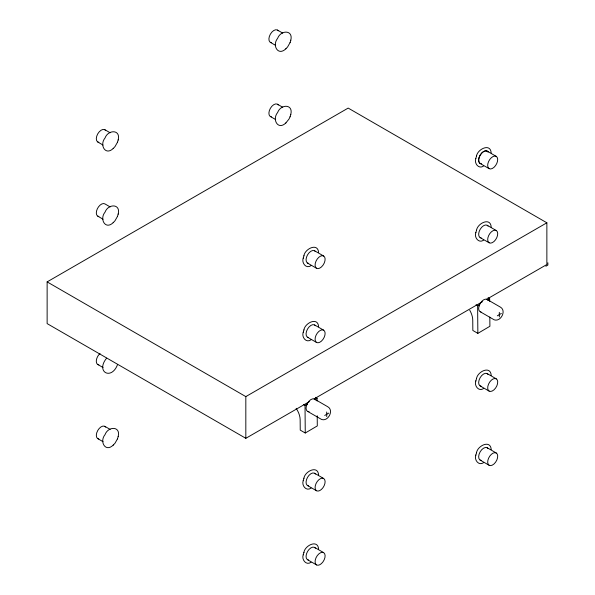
<?xml version="1.0" encoding="UTF-8"?>
<svg xmlns="http://www.w3.org/2000/svg" width="595" height="595" viewBox="0 0 595 595"><rect width="100%" height="100%" fill="white"/><g stroke="black" fill="none" stroke-linecap="round" stroke-linejoin="round"><path stroke-width="0.89" d="M118.152 140.018C121.016 129.316 108.141 129.442 105.032 138.003C99.172 144.987 105.494 156.195 113.333 148.363M118.152 214.178C121.016 203.475 108.141 203.602 105.032 212.162C99.172 219.138 105.494 230.354 113.333 222.523M118.152 436.648C121.016 425.953 108.141 426.079 105.032 434.64C99.172 441.616 105.494 452.825 113.333 445.001M290.754 40.371C293.61 29.668 280.736 29.795 277.627 38.355C271.766 45.332 278.096 56.547 285.927 48.716M290.754 114.53C293.61 103.828 280.736 103.954 277.627 112.514C271.766 119.491 278.096 130.707 285.927 122.875M303.272 257.999C301.308 262.7 306.038 269.29 311.073 265.63M303.272 332.159C301.308 336.859 306.038 343.449 311.073 339.782M303.272 480.47C301.308 485.178 306.038 491.768 311.073 488.101M303.272 554.629C301.308 559.337 306.038 565.927 311.073 562.26M475.844 158.359C473.888 163.067 478.618 169.657 483.646 165.99M475.866 232.511C473.91 237.212 478.64 243.801 483.668 240.135M475.866 380.822C473.91 385.53 478.64 392.12 483.668 388.453M475.866 454.982C473.91 459.682 478.64 466.279 483.668 462.613M113.184 148.519L114.976 146.63L117.505 142.205M113.184 222.679L114.976 220.79L117.505 216.364M113.184 445.157L114.976 443.268L117.505 438.835M285.786 48.872L287.578 46.983L290.1 42.55M285.786 123.031L288.984 119.074L290.1 116.709M303.919 255.813C304.737 248.911 317.998 242.254 318.6 252.592M303.919 329.972C304.737 323.07 317.998 316.406 318.6 326.752M303.919 478.291C304.737 471.381 317.998 464.725 318.6 475.063M303.919 552.45C304.737 545.541 317.998 538.884 318.6 549.222M476.491 156.18C477.309 149.271 490.578 142.614 491.173 152.952M476.521 230.325C477.339 223.415 490.6 216.758 491.195 227.104M476.521 378.636C477.339 371.734 490.6 365.077 491.195 375.415M476.521 452.795C477.339 445.893 490.6 439.236 491.195 449.575M117.475 142.309L118.212 139.81M117.475 216.468L118.212 213.969M117.475 438.939L118.212 436.447M290.07 42.662L290.814 40.163M290.07 116.821L290.814 114.322M303.212 258.2L303.948 255.709M303.212 332.36L303.948 329.868M303.212 480.678L303.948 478.179M303.212 554.837L303.948 552.338M475.784 158.567L476.528 156.069M475.807 232.712L476.55 230.213M475.807 381.031L476.55 378.532M475.807 455.19L476.55 452.691M306.462 405.626L307.132 403.938M479.057 305.979L479.726 304.29M117.475 364.787C111.272 380.688 95.423 371.83 106.587 358.197M315.484 397.334L317.061 398.248L315.09 399.468L314.175 398.91L327.823 406.787C334.167 410.334 328.157 421.803 321.612 419.475L307.965 411.599M488.079 297.686L489.663 298.601L487.692 299.821L486.777 299.263L500.425 307.139C506.769 310.687 500.759 322.148 494.207 319.827L480.559 311.944M317.209 415.779L317.299 425.923L305.257 433.011L305.019 405.336L307.05 404.146M489.819 317.046L489.901 326.276L477.859 333.364L477.621 305.689L479.652 304.491M324.721 415.474L328.73 413.109M497.316 315.826L501.332 313.461M309.407 401.603L245.824 438.314L47.131 323.606L47.131 281.889L348.179 108.082L546.865 222.798L546.865 264.515L486.494 299.367M47.131 281.889L245.824 396.605L546.865 222.798M314.242 398.814L482.471 301.687M545.86 266.248L547.869 265.087L547.869 262.774M277.463 30.07L282.737 33.112M487.193 151.152L496.223 156.373A7.095 4.098 -60 0 1 493.976 167.359A7.095 4.098 -60 0 1 487.833 163.811A7.095 4.098 -60 0 1 496.223 156.373M270.368 42.364L275.641 45.406M480.098 163.446L489.127 168.66M487.216 225.304L496.245 230.518A7.095 4.098 -60 0 1 493.999 241.503A7.095 4.098 -60 0 1 487.855 237.955A7.095 4.098 -60 0 1 496.245 230.518M277.463 104.229L282.737 107.271M270.368 116.516L275.641 119.558M480.12 237.591L489.149 242.805M476.037 304.774L477.621 305.689M477.859 333.364L472.839 330.463L472.75 320.088A14.191 8.114 59.5 0 0 469.738 310.24M104.869 129.717L110.135 132.759M314.621 250.792L323.65 256.006A7.095 4.098 -60 0 1 321.397 266.999A7.095 4.098 -60 0 1 315.253 263.451A7.095 4.098 -60 0 1 323.65 256.006M97.773 142.012L103.039 145.054M307.526 263.079L316.555 268.293M487.216 373.615L496.245 378.829A7.095 4.098 -60 0 1 493.999 389.822A7.095 4.098 -60 0 1 487.855 386.274A7.095 4.098 -60 0 1 496.245 378.829M480.12 385.91L489.149 391.123M110.135 206.919L104.869 203.877A7.095 4.098 -60 0 0 97.342 208.793A7.095 4.098 -60 0 0 98.807 216.491M314.621 324.952L323.65 330.166A7.095 4.098 -60 0 1 321.397 341.158A7.095 4.098 -60 0 1 315.253 337.61A7.095 4.098 -60 0 1 323.65 330.166M307.526 337.239L316.555 342.452M97.773 216.171L103.039 219.213M487.216 447.775L496.245 452.988A7.095 4.098 -60 0 1 493.999 463.981A7.095 4.098 -60 0 1 487.855 460.433A7.095 4.098 -60 0 1 496.245 452.988M480.12 460.069L489.149 465.283M303.443 404.429L305.019 405.336M305.257 433.011L300.237 430.111L300.148 419.735A14.191 8.114 59.5 0 0 296.146 408.326M314.621 473.263L323.65 478.484A7.095 4.098 -60 0 1 321.397 489.469A7.095 4.098 -60 0 1 315.253 485.922A7.095 4.098 -60 0 1 323.65 478.484M97.773 364.482L103.039 367.524M307.526 485.557L316.555 490.771M104.869 426.355L110.135 429.397M314.621 547.422L323.65 552.636A7.095 4.098 -60 0 1 321.397 563.629A7.095 4.098 -60 0 1 315.253 560.081A7.095 4.098 -60 0 1 323.65 552.636M97.773 438.641L103.039 441.683M307.526 559.716L316.555 564.93M499.302 312.338L499.346 316.949M489.663 298.601L489.685 301.368M326.707 411.985L326.744 416.597M317.061 398.248L317.083 401.015M245.824 396.605L245.824 438.314M308.56 485.877A7.095 4.098 -60 0 1 307.548 477.324A7.095 4.098 -60 0 1 315.447 474.051M271.409 116.843A7.095 4.098 -60 0 1 270.368 108.327A7.095 4.098 -60 0 1 278.267 104.965M481.162 460.389A7.095 4.098 -60 0 1 480.143 451.836A7.095 4.098 -60 0 1 488.049 448.563M308.56 337.558A7.095 4.098 -60 0 1 307.548 329.005A7.095 4.098 -60 0 1 315.447 325.74M98.807 438.961A7.095 4.098 -60 0 1 97.773 430.453A7.095 4.098 -60 0 1 105.665 427.091M98.807 142.331A7.095 4.098 -60 0 1 97.773 133.815A7.095 4.098 -60 0 1 105.665 130.461M271.409 42.684A7.095 4.098 -60 0 1 270.368 34.168A7.095 4.098 -60 0 1 278.267 30.814M98.807 364.809A7.095 4.098 -60 0 1 96.345 360.458A7.095 4.098 -60 0 1 100.019 353.497M481.139 163.766A7.095 4.098 -60 0 1 480.098 155.25A7.095 4.098 -60 0 1 487.989 151.896M308.56 263.399A7.095 4.098 -60 0 1 307.526 254.891A7.095 4.098 -60 0 1 315.417 251.529M481.162 237.911A7.095 4.098 -60 0 1 480.143 229.358A7.095 4.098 -60 0 1 488.049 226.085M481.162 386.229A7.095 4.098 -60 0 1 480.143 377.676A7.095 4.098 -60 0 1 488.049 374.404M308.56 560.036A7.095 4.098 -60 0 1 307.548 551.483A7.095 4.098 -60 0 1 315.447 548.211M481.102 163.744A7.095 4.098 -60 0 1 480.165 155.161A7.095 4.098 -60 0 1 488.049 151.926M309.088 411.718A7.095 4.098 -60 0 1 307.34 403.529A7.095 4.098 -60 0 1 315.447 399.892M481.102 312.063A7.095 4.098 -60 0 1 480.165 303.472A7.095 4.098 -60 0 1 488.049 300.244"/></g></svg>
